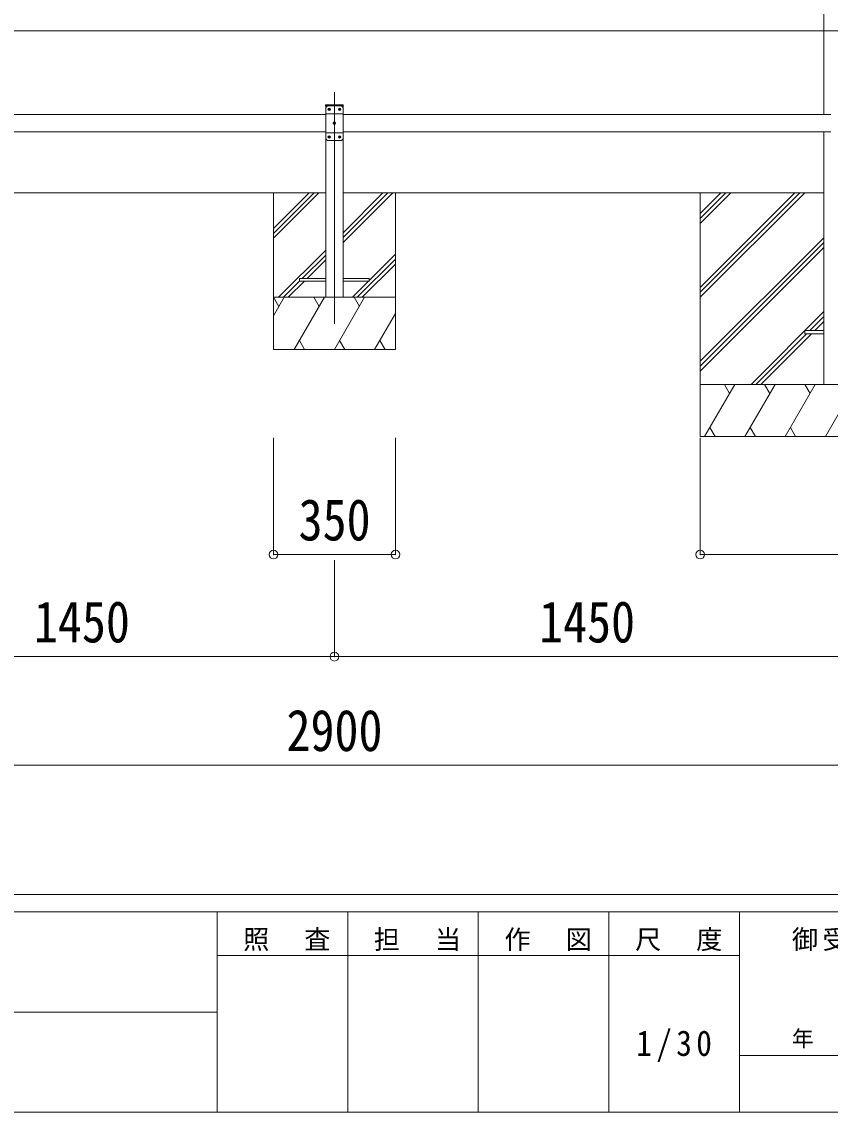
# Model space of a CAD drawing. Units: millimetres at full size. Extents: x -6988 to 7066, y -4877 to 4823.
# Drawn here: x 1730 to 4050, y -4877 to -1746 of the extents above; entities that cross this region are included whole.
import ezdxf
from ezdxf.enums import TextEntityAlignment as Align

# ---------------------------------------------------------------- set-up
doc = ezdxf.new("R2010")
doc.units = ezdxf.units.MM
doc.header["$LTSCALE"] = 25
doc.header["$PDMODE"] = 32
doc.header["$PDSIZE"] = 25
for name, color, linetype, lineweight in [('0-0_0', 7, 'Continuous', 9), ('0-1_本体', 4, 'Continuous', 9), ('0-2_部品', 7, 'Continuous', 9), ('0-4_TABLE1', 3, 'Continuous', 9), ('0-5_DIM1', 3, 'Continuous', 9), ('0-8_PARTS2', 2, 'Continuous', 9), ('0-A_寸法', 6, 'Continuous', 9), ('F-0_240', 7, 'Continuous', 9)]:
    doc.layers.add(name, color=color, linetype=linetype, lineweight=lineweight)
doc.styles.add('ＭＳ ゴシック', font='')
doc.styles.get('ＭＳ ゴシック').set_extended_font_data('MS Gothic')

msp = doc.modelspace()

# ---------------------------------------------------------------- linework, layer by layer
at = {"layer": '0-0_0'}
for p, q in [((1221.91, -2236.99), (2601.71, -2236.99)), ((2451.71, -2236.99), (2451.71, -2686.99)), ((2451.71, -2339.33), (2554.06, -2236.99)), ((2451.71, -2353.48), (2568.2, -2236.99)), ((2451.71, -2367.62), (2582.34, -2236.99)), ((2651.71, -2236.99), (4031.51, -2236.99)), ((2651.71, -2379.75), (2794.47, -2236.99)), ((2651.71, -2365.61), (2780.33, -2236.99)), ((2651.71, -2351.47), (2766.19, -2236.99)), ((2801.71, -2686.99), (2801.71, -2236.99)), ((3676.71, -2236.99), (3676.71, -2936.99)), ((3676.71, -2508.49), (3948.21, -2236.99)), ((3676.71, -2522.63), (3962.35, -2236.99)), ((3676.71, -2536.77), (3976.49, -2236.99)), ((3676.71, -2296.36), (3736.07, -2236.99)), ((3676.71, -2310.5), (3750.22, -2236.99)), ((3676.71, -2324.64), (3764.36, -2236.99)), ((3676.71, -2720.62), (4031.51, -2365.82)), ((2466.18, -2536.99), (2601.71, -2401.47)), ((3676.71, -2734.76), (4031.51, -2379.96)), ((3676.71, -2748.9), (4031.51, -2394.11)), ((2534.33, -2482.99), (2601.71, -2415.61)), ((2548.47, -2482.99), (2601.71, -2429.75)), ((2692.46, -2536.99), (2801.71, -2427.74)), ((2706.6, -2536.99), (2801.71, -2441.88)), ((2726.71, -2488.6), (2801.71, -2413.6)), ((2480.33, -2536.99), (2526.71, -2490.61)), ((2494.47, -2536.99), (2540.47, -2490.99)), ((2678.32, -2536.99), (2724.32, -2490.99)), ((2451.71, -2590.1), (2482.37, -2536.99)), ((2451.71, -2536.99), (2801.71, -2536.99)), ((2467.37, -2562.97), (2452.37, -2536.99)), ((2511.24, -2686.99), (2597.84, -2536.99)), ((2582.84, -2562.97), (2567.84, -2536.99)), ((2626.71, -2686.99), (2713.31, -2536.99)), ((2698.31, -2562.97), (2683.31, -2536.99)), ((2742.18, -2686.99), (2801.71, -2583.88)), ((3822.47, -2786.99), (4031.51, -2577.95)), ((3991.11, -2632.49), (4031.51, -2592.09)), ((4005.25, -2632.49), (4031.51, -2606.24)), ((2526.24, -2661.01), (2541.24, -2686.99)), ((2641.71, -2661.01), (2656.71, -2686.99)), ((2757.18, -2661.01), (2772.18, -2686.99)), ((3836.61, -2786.99), (3982.11, -2641.49)), ((3850.75, -2786.99), (3996.25, -2641.49)), ((2451.71, -2686.99), (2801.71, -2686.99)), ((4476.71, -2786.99), (3676.71, -2786.99)), ((3689.41, -2936.99), (3776.01, -2786.99)), ((3761.01, -2812.97), (3746.01, -2786.99)), ((3804.88, -2936.99), (3891.48, -2786.99)), ((3876.48, -2812.97), (3861.48, -2786.99)), ((3920.35, -2936.99), (4006.95, -2786.99)), ((3991.95, -2812.97), (3976.95, -2786.99)), ((4035.82, -2936.99), (4122.42, -2786.99)), ((3704.41, -2911.01), (3719.41, -2936.99)), ((3819.88, -2911.01), (3834.88, -2936.99)), ((3935.35, -2911.01), (3950.35, -2936.99)), ((3676.71, -2936.99), (4476.71, -2936.99))]:
    msp.add_line(p, q, dxfattribs=at)
at = {"layer": '0-1_本体'}
for p, q in [((4031.51, 389.4), (4031.51, -2011.99)), ((4031.51, -2061.99), (4031.51, -2786.99))]:
    msp.add_line(p, q, dxfattribs=at)
at = {"layer": '0-2_部品', "color": 4}
for p, q in [((2601.71, -2482.99), (2526.71, -2482.99)), ((2651.71, -2490.99), (2726.71, -2490.99)), ((3976.71, -2632.49), (3976.71, -2641.49)), ((3976.71, -2632.49), (4031.51, -2632.49)), ((3976.71, -2641.49), (4031.51, -2641.49))]:
    msp.add_line(p, q, dxfattribs=at)
for points in [[(2526.71, -2482.99), (2526.71, -2490.99), (2601.71, -2490.99)], [(2726.71, -2490.99), (2726.71, -2482.99), (2651.71, -2482.99)]]:
    msp.add_lwpolyline(points, dxfattribs=at)
at = {"layer": '0-4_TABLE1'}
for p, q in [((2601.41, -1986.99), (2601.51, -1984.93)), ((2601.41, -1986.99), (2652.01, -1986.99)), ((2606.71, -1986.99), (2601.71, -1991.99)), ((2601.71, -2081.99), (2601.71, -1991.99)), ((2602.51, -1983.99), (2650.9, -1983.99)), ((2606.71, -1986.99), (2646.71, -1986.99)), ((2610.45, -1997.41), (2609.61, -1997.41)), ((2612.97, -1996.57), (2613.81, -1996.57)), ((2640.45, -1997.41), (2639.61, -1997.41)), ((2642.97, -1996.57), (2643.81, -1996.57)), ((2646.71, -1986.99), (2651.71, -1991.99)), ((2651.71, -1991.99), (2651.71, -2081.99)), ((2652.01, -1986.99), (2651.9, -1984.93)), ((2601.71, -2009.69), (2651.71, -2009.69)), ((2601.71, -2064.29), (2651.71, -2064.29)), ((2625.45, -2037.41), (2624.61, -2037.41)), ((2627.97, -2036.57), (2628.81, -2036.57)), ((2606.71, -2086.99), (2601.71, -2081.99)), ((2646.71, -2086.99), (2606.71, -2086.99)), ((2610.45, -2077.41), (2609.61, -2077.41)), ((2612.97, -2076.57), (2613.81, -2076.57)), ((2640.45, -2077.41), (2639.61, -2077.41)), ((2642.97, -2076.57), (2643.81, -2076.57)), ((2646.71, -2086.99), (2651.71, -2081.99))]:
    msp.add_line(p, q, dxfattribs=at)
for points in [[(2609.61, -1997.41), (2609.61, -1996.57), (2610.45, -1996.57)], [(2611.29, -1995.73), (2611.29, -1994.89), (2612.13, -1994.89), (2612.13, -1995.73)], [(2612.13, -1998.25), (2612.13, -1999.09), (2611.29, -1999.09), (2611.29, -1998.25)], [(2613.81, -1996.57), (2613.81, -1997.41), (2612.97, -1997.41)], [(2639.61, -1997.41), (2639.61, -1996.57), (2640.45, -1996.57)], [(2641.29, -1995.73), (2641.29, -1994.89), (2642.13, -1994.89), (2642.13, -1995.73)], [(2642.13, -1998.25), (2642.13, -1999.09), (2641.29, -1999.09), (2641.29, -1998.25)], [(2643.81, -1996.57), (2643.81, -1997.41), (2642.97, -1997.41)], [(2626.29, -2035.73), (2626.29, -2034.89), (2627.13, -2034.89), (2627.13, -2035.73)], [(2624.61, -2037.41), (2624.61, -2036.57), (2625.45, -2036.57)], [(2627.13, -2038.25), (2627.13, -2039.09), (2626.29, -2039.09), (2626.29, -2038.25)], [(2628.81, -2036.57), (2628.81, -2037.41), (2627.97, -2037.41)], [(2609.61, -2077.41), (2609.61, -2076.57), (2610.45, -2076.57)], [(2611.29, -2075.73), (2611.29, -2074.89), (2612.13, -2074.89), (2612.13, -2075.73)], [(2612.13, -2078.25), (2612.13, -2079.09), (2611.29, -2079.09), (2611.29, -2078.25)], [(2613.81, -2076.57), (2613.81, -2077.41), (2612.97, -2077.41)], [(2639.61, -2077.41), (2639.61, -2076.57), (2640.45, -2076.57)], [(2641.29, -2075.73), (2641.29, -2074.89), (2642.13, -2074.89), (2642.13, -2075.73)], [(2642.13, -2078.25), (2642.13, -2079.09), (2641.29, -2079.09), (2641.29, -2078.25)], [(2643.81, -2076.57), (2643.81, -2077.41), (2642.97, -2077.41)]]:
    msp.add_lwpolyline(points, dxfattribs=at)
for centre in [(2611.71, -1996.99), (2641.71, -1996.99), (2626.71, -2036.99), (2611.71, -2076.99), (2641.71, -2076.99)]:
    msp.add_circle(centre, 3.5, dxfattribs=at)
for centre, radius, start, end in [((2602.51, -1984.99), 1, 90, 176.99989), ((2610.45, -1995.73), 0.84, 270, 0), ((2610.45, -1998.25), 0.84, 0, 90), ((2612.97, -1995.73), 0.84, 180, 270), ((2612.97, -1998.25), 0.84, 90, 180), ((2640.45, -1995.73), 0.84, 270, 0), ((2640.45, -1998.25), 0.84, 0, 90), ((2642.97, -1995.73), 0.84, 180, 270), ((2642.97, -1998.25), 0.84, 90, 180), ((2650.9, -1984.99), 1, 3.00006, 90), ((2625.45, -2035.73), 0.84, 270, 0), ((2625.45, -2038.25), 0.84, 0, 90), ((2627.97, -2035.73), 0.84, 180, 270), ((2627.97, -2038.25), 0.84, 90, 180), ((2610.45, -2075.73), 0.84, 270, 0), ((2610.45, -2078.25), 0.84, 0, 90), ((2612.97, -2075.73), 0.84, 180, 270), ((2612.97, -2078.25), 0.84, 90, 180), ((2640.45, -2075.73), 0.84, 270, 0), ((2640.45, -2078.25), 0.84, 0, 90), ((2642.97, -2075.73), 0.84, 180, 270), ((2642.97, -2078.25), 0.84, 90, 180)]:
    msp.add_arc(centre, radius, start, end, dxfattribs=at)
at = {"layer": '0-5_DIM1'}
for p, q in [((2601.71, -2536.99), (2601.71, -1986.99)), ((2601.71, -1986.99), (2651.71, -1986.99)), ((2651.71, -2536.99), (2651.71, -1986.99)), ((1201.71, -2011.99), (2601.71, -2011.99)), ((2651.71, -2011.99), (4051.71, -2011.99)), ((1201.71, -2061.99), (2601.71, -2061.99)), ((2651.71, -2061.99), (4051.71, -2061.99))]:
    msp.add_line(p, q, dxfattribs=at)
at = {"layer": '0-8_PARTS2'}
msp.add_line((2626.71, -2613.54), (2626.71, -1947.5), dxfattribs=at)
at = {"layer": '0-A_寸法'}
for p, q in [((125.71, -1771.51), (5127.71, -1771.51)), ((2452.02, -3276.01), (2452.02, -2940.92)), ((2802.06, -3276.01), (2802.06, -2940.92)), ((3676.71, -3276.01), (3676.71, -2940.92)), ((2452.02, -3276.01), (2802.06, -3276.01)), ((3676.71, -3276.01), (4476.71, -3276.01)), ((2626.71, -3568.99), (2626.71, -3291.83)), ((1176.71, -3568.99), (2626.71, -3568.99)), ((2626.71, -3568.99), (4076.71, -3568.99)), ((1176.71, -3880.85), (4076.71, -3880.85))]:
    msp.add_line(p, q, dxfattribs=at)
for p in [(2452.02, -3276.01), (2802.06, -3276.01), (3676.71, -3276.01), (2626.71, -3568.99)]:
    msp.add_point(p, dxfattribs=at)
at = {"layer": 'F-0_240', "color": 5}
for p, q in [((-6987.88, -4252.21), (6712.12, -4252.21)), ((-6987.88, -4302.21), (4489.82, -4302.21)), ((2289.82, -4302.21), (2289.82, -4877.21)), ((2664.82, -4302.21), (2664.82, -4877.21)), ((3039.82, -4302.21), (3039.82, -4877.21)), ((3414.82, -4302.21), (3414.82, -4877.21)), ((3789.82, -4302.21), (3789.82, -4877.21)), ((2289.82, -4427.21), (3789.82, -4427.21)), ((-2835.18, -4589.71), (2289.82, -4589.71)), ((3789.82, -4714.71), (4489.82, -4714.71)), ((-6987.88, -4877.21), (6712.12, -4877.21))]:
    msp.add_line(p, q, dxfattribs=at)

# ---------------------------------------------------------------- texts
at = {"layer": '0-A_寸法', "color": 7, "style": 'ＭＳ ゴシック', "width": 0.85}
for s, p in [('350', (2523.91, -3271.01)), ('1450', (1764.21, -3563.99)), ('1450', (3214.21, -3563.99)), ('2900', (2489.21, -3875.85))]:
    msp.add_text(s, height=119.1, dxfattribs=at).set_placement(p, align=Align.BOTTOM_LEFT)
at = {"layer": 'F-0_240', "style": 'ＭＳ ゴシック'}
msp.add_text('年\u3000\u3000月\u3000\u3000日', height=45.82, dxfattribs=at).set_placement((3939.83, -4702.21), align=Align.BOTTOM_LEFT)
at = {"layer": 'F-0_240', "attachment_point": 7, "style": 'ＭＳ ゴシック'}
for s, insert, char_height in [('\\T1.17;照\u3000査', (2364.83, -4414.71), 54.99), ('\\T1.17;担\u3000当', (2739.83, -4414.71), 54.99), ('\\T1.17;作\u3000図', (3114.82, -4414.71), 54.99), ('\\T1.17;尺\u3000度', (3489.83, -4414.71), 54.99), ('\\T1.17;御受領印', (3939.82, -4414.71), 54.99), ('\\T1.28;\\W0.9;1/30', (3492.95, -4733.46), 73.31)]:
    msp.add_mtext(s, dxfattribs=dict(at, insert=insert, char_height=char_height))

doc.saveas('drawing.dxf')
